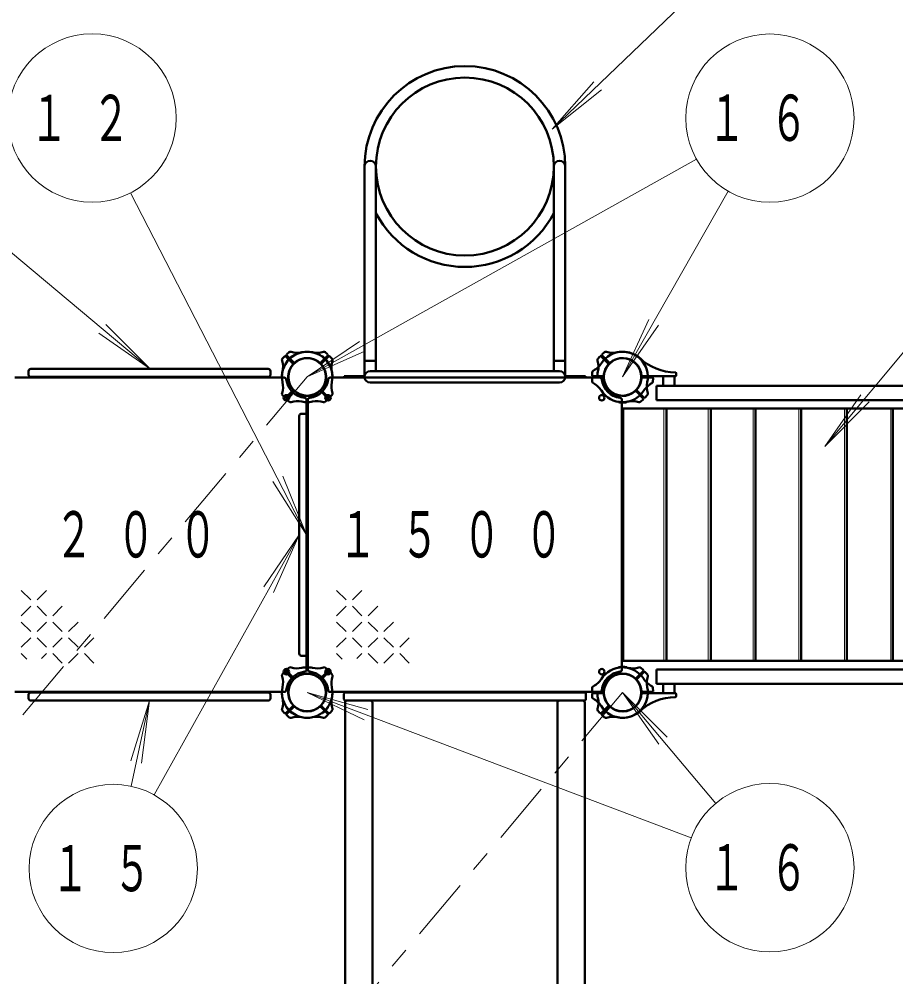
# Model space of a CAD drawing. Units: millimetres on the paper. Extents: x -385 to 0, y -594 to 267.
# Drawn here: x -270.76 to -229.07, y 131.25 to 176.76 of the extents above; entities that cross this region are included whole.
import ezdxf

# ---------------------------------------------------------------- set-up
doc = ezdxf.new("R2010")
doc.units = ezdxf.units.MM
doc.linetypes.add('USER2', pattern=[6, 3, -1, 1, -1])
doc.layers.add('LY_1', color=140, linetype='Continuous', lineweight=50)
doc.styles.add('ＭＳ ゴシック', font='')
doc.styles.get('ＭＳ ゴシック').set_extended_font_data('MS Gothic')

msp = doc.modelspace()

# ---------------------------------------------------------------- linework, layer by layer
at = {"layer": 'LY_1', "color": 7, "lineweight": 13}
for p, q in [((-237.917, 178.721), (-245.409, 171.53)), ((-245.409, 171.53), (-243.434, 173.788)), ((-245.409, 171.53), (-243.072, 173.411)), ((-238.549, 170.108), (-257.063, 159.758)), ((-275.606, 169.399), (-264.507, 160.13)), ((-221.991, 168.987), (-232.445, 156.449)), ((-265.46, 168.508), (-257.093, 152.258)), ((-237.037, 168.583), (-242.063, 159.758)), ((-264.507, 160.13), (-266.633, 162.246)), ((-242.063, 159.758), (-240.811, 162.484)), ((-242.063, 159.758), (-240.357, 162.225)), ((-264.507, 160.13), (-266.968, 161.845)), ((-257.063, 159.758), (-254.582, 161.444)), ((-257.063, 159.758), (-254.327, 160.988)), ((-232.445, 156.449), (-230.732, 158.912)), ((-232.445, 156.449), (-230.33, 158.577)), ((-240.094, 146.258), (-240.094, 158.258)), ((-237.989, 146.258), (-237.989, 158.258)), ((-235.852, 146.258), (-235.852, 158.258)), ((-233.689, 146.258), (-233.689, 158.258)), ((-231.508, 146.258), (-231.508, 158.258)), ((-229.314, 146.258), (-229.314, 158.258)), ((-257.093, 152.258), (-258.693, 154.795)), ((-257.093, 152.258), (-258.228, 155.034)), ((-264.336, 139.89), (-257.443, 152.258)), ((-257.443, 152.258), (-259.126, 149.775)), ((-257.443, 152.258), (-258.669, 149.52)), ((-270.211, 149.16), (-270.661, 149.61)), ((-269.461, 149.61), (-269.911, 149.16)), ((-255.211, 149.16), (-255.661, 149.61)), ((-254.461, 149.61), (-254.911, 149.16)), ((-270.211, 148.86), (-270.661, 148.41)), ((-269.461, 148.41), (-269.911, 148.86)), ((-268.711, 148.86), (-269.161, 148.41)), ((-255.211, 148.86), (-255.661, 148.41)), ((-254.461, 148.41), (-254.911, 148.86)), ((-253.711, 148.86), (-254.161, 148.41)), ((-270.211, 147.66), (-270.661, 148.11)), ((-269.461, 148.11), (-269.911, 147.66)), ((-268.711, 147.66), (-269.161, 148.11)), ((-267.961, 148.11), (-268.411, 147.66)), ((-255.211, 147.66), (-255.661, 148.11)), ((-254.461, 148.11), (-254.911, 147.66)), ((-253.711, 147.66), (-254.161, 148.11)), ((-252.961, 148.11), (-253.411, 147.66)), ((-270.211, 147.36), (-270.661, 146.91)), ((-269.461, 146.91), (-269.911, 147.36)), ((-268.711, 147.36), (-269.161, 146.91)), ((-267.961, 146.91), (-268.411, 147.36)), ((-267.211, 147.36), (-267.661, 146.91)), ((-255.211, 147.36), (-255.661, 146.91)), ((-254.461, 146.91), (-254.911, 147.36)), ((-253.711, 147.36), (-254.161, 146.91)), ((-252.961, 146.91), (-253.411, 147.36)), ((-252.211, 147.36), (-252.661, 146.91)), ((-270.394, 146.343), (-270.661, 146.61)), ((-269.461, 146.61), (-269.7, 146.37)), ((-268.711, 146.16), (-269.161, 146.61)), ((-267.961, 146.61), (-268.411, 146.16)), ((-267.211, 146.16), (-267.661, 146.61)), ((-255.394, 146.343), (-255.661, 146.61)), ((-254.461, 146.61), (-254.7, 146.37)), ((-253.711, 146.16), (-254.161, 146.61)), ((-252.961, 146.61), (-253.411, 146.16)), ((-252.211, 146.16), (-252.661, 146.61)), ((-257.063, 144.758), (-254.175, 143.945)), ((-257.063, 144.758), (-254.36, 143.456)), ((-238.799, 137.847), (-257.063, 144.758)), ((-242.063, 144.758), (-239.939, 142.639)), ((-242.063, 144.758), (-240.339, 142.303)), ((-237.633, 139.492), (-242.063, 144.758)), ((-264.563, 144.378), (-265.448, 141.511)), ((-265.441, 140.306), (-264.563, 144.378)), ((-264.563, 144.378), (-264.937, 141.401)), ((-255.163, 144.378), (-243.963, 144.378))]:
    msp.add_line(p, q, dxfattribs=at)
at = {"layer": 'LY_1'}
for p, q in [((-254.335, 169.758), (-254.335, 159.758)), ((-253.791, 169.758), (-253.791, 160.03)), ((-245.335, 169.758), (-245.335, 160.03)), ((-244.791, 169.758), (-244.791, 159.758)), ((-258.138, 160.732), (-258.245, 160.617)), ((-257.747, 160.399), (-258.08, 160.733)), ((-257.704, 160.442), (-258.038, 160.775)), ((-258.037, 160.833), (-257.922, 160.94)), ((-257.758, 160.736), (-257.76, 160.738)), ((-256.421, 160.442), (-256.088, 160.775)), ((-256.379, 160.399), (-256.046, 160.733)), ((-256.368, 160.736), (-256.365, 160.738)), ((-256.089, 160.833), (-256.204, 160.94)), ((-255.988, 160.732), (-255.881, 160.617)), ((-243.138, 160.732), (-243.245, 160.617)), ((-242.747, 160.399), (-243.08, 160.733)), ((-242.704, 160.442), (-243.038, 160.775)), ((-243.037, 160.833), (-242.922, 160.94)), ((-241.368, 160.736), (-241.365, 160.738)), ((-258.041, 160.453), (-258.043, 160.455)), ((-256.085, 160.453), (-256.082, 160.455)), ((-254.335, 160.518), (-253.791, 160.518)), ((-244.791, 160.518), (-245.335, 160.518)), ((-241.085, 160.453), (-241.082, 160.455)), ((-270.313, 160.038), (-270.313, 159.858)), ((-258.913, 160.138), (-270.213, 160.138)), ((-258.813, 160.038), (-258.813, 159.858)), ((-255.303, 159.79), (-254.333, 159.79)), ((-255.303, 159.79), (-255.303, 159.726)), ((-254.063, 160.03), (-249.563, 160.03)), ((-251.648, 160.03), (-249.563, 160.03)), ((-245.063, 160.03), (-249.563, 160.03)), ((-243.823, 159.79), (-244.793, 159.79)), ((-243.823, 159.79), (-243.823, 159.726)), ((-243.511, 159.829), (-243.506, 159.975)), ((-243, 159.788), (-243.471, 159.788)), ((-241.125, 159.788), (-239.554, 159.788)), ((-240.135, 159.788), (-240.135, 159.338)), ((-239.591, 159.788), (-239.591, 159.338)), ((-239.514, 159.83), (-239.519, 159.935)), ((-264.563, 159.728), (-270.97, 159.728)), ((-258.913, 159.758), (-270.213, 159.758)), ((-264.563, 159.728), (-258.155, 159.728)), ((-249.563, 159.728), (-255.97, 159.728)), ((-255.303, 159.726), (-254.333, 159.726)), ((-254.063, 159.486), (-249.563, 159.486)), ((-251.36, 159.486), (-249.563, 159.486)), ((-249.563, 159.728), (-243.155, 159.728)), ((-245.063, 159.486), (-249.563, 159.486)), ((-243.823, 159.726), (-244.793, 159.726)), ((-243.511, 159.686), (-243.506, 159.529)), ((-243, 159.728), (-243.471, 159.728)), ((-241.125, 159.728), (-240.654, 159.728)), ((-240.614, 159.686), (-240.619, 159.541)), ((-240.456, 159.338), (-213.67, 159.338)), ((-240.456, 158.658), (-240.456, 159.338)), ((-258.138, 158.784), (-258.237, 158.89)), ((-257.747, 159.116), (-258.08, 158.783)), ((-257.704, 159.074), (-258.038, 158.741)), ((-256.421, 159.074), (-256.088, 158.741)), ((-256.379, 159.116), (-256.046, 158.783)), ((-255.988, 158.784), (-255.889, 158.89)), ((-241.421, 159.074), (-241.088, 158.741)), ((-241.379, 159.116), (-241.046, 158.783)), ((-240.988, 158.784), (-240.889, 158.89)), ((-258.037, 158.683), (-257.93, 158.584)), ((-257.093, 152.258), (-257.093, 158.665)), ((-257.033, 152.258), (-257.033, 158.665)), ((-256.089, 158.683), (-256.195, 158.584)), ((-242.263, 158.575), (-242.263, 158.571)), ((-242.093, 152.258), (-242.093, 158.665)), ((-241.863, 158.575), (-241.863, 158.571)), ((-241.089, 158.683), (-241.195, 158.584)), ((-240.456, 158.658), (-213.67, 158.658)), ((-257.343, 158.008), (-257.163, 158.008)), ((-242.063, 158.258), (-241.943, 158.258)), ((-242.063, 158.258), (-212.063, 158.258)), ((-242.04, 146.258), (-242.04, 158.258)), ((-239.973, 146.258), (-239.973, 158.258)), ((-237.87, 146.258), (-237.87, 158.258)), ((-235.736, 146.258), (-235.736, 158.258)), ((-233.577, 146.258), (-233.577, 158.258)), ((-231.399, 146.258), (-231.399, 158.258)), ((-229.21, 146.258), (-229.21, 158.258)), ((-257.443, 157.908), (-257.443, 146.608)), ((-257.063, 157.908), (-257.063, 146.608)), ((-257.093, 152.258), (-257.093, 145.85)), ((-257.033, 152.258), (-257.033, 145.85)), ((-242.093, 152.258), (-242.093, 145.85)), ((-257.343, 146.508), (-257.163, 146.508)), ((-242.063, 146.258), (-241.943, 146.258)), ((-242.063, 146.258), (-212.063, 146.258)), ((-258.138, 145.732), (-258.237, 145.625)), ((-257.747, 145.399), (-258.08, 145.733)), ((-257.704, 145.442), (-258.038, 145.775)), ((-258.037, 145.833), (-257.93, 145.932)), ((-256.421, 145.442), (-256.088, 145.775)), ((-256.379, 145.399), (-256.046, 145.733)), ((-256.089, 145.833), (-256.195, 145.932)), ((-255.988, 145.732), (-255.889, 145.625)), ((-242.263, 145.941), (-242.263, 145.944)), ((-241.863, 145.941), (-241.863, 145.944)), ((-241.421, 145.442), (-241.088, 145.775)), ((-241.379, 145.399), (-241.046, 145.733)), ((-241.089, 145.833), (-241.195, 145.932)), ((-240.988, 145.732), (-240.889, 145.625)), ((-240.456, 145.178), (-240.456, 145.858)), ((-240.456, 145.858), (-213.67, 145.858)), ((-264.563, 144.788), (-270.97, 144.788)), ((-270.213, 144.758), (-258.913, 144.758)), ((-264.563, 144.788), (-258.155, 144.788)), ((-249.563, 144.788), (-255.97, 144.788)), ((-255.253, 144.758), (-243.873, 144.758)), ((-249.563, 144.788), (-243.155, 144.788)), ((-243.511, 144.829), (-243.506, 144.986)), ((-243, 144.788), (-243.471, 144.788)), ((-241.125, 144.788), (-240.654, 144.788)), ((-240.614, 144.829), (-240.619, 144.975)), ((-240.456, 145.178), (-213.67, 145.178)), ((-240.135, 144.728), (-240.135, 145.178)), ((-239.591, 144.728), (-239.591, 145.178)), ((-270.313, 144.478), (-270.313, 144.658)), ((-270.213, 144.378), (-258.913, 144.378)), ((-258.813, 144.478), (-258.813, 144.658)), ((-255.313, 144.438), (-255.313, 144.698)), ((-255.253, 144.378), (-243.873, 144.378)), ((-243.813, 144.438), (-243.813, 144.698)), ((-243.511, 144.686), (-243.506, 144.541)), ((-243, 144.728), (-243.471, 144.728)), ((-241.125, 144.728), (-239.554, 144.728)), ((-239.514, 144.686), (-239.519, 144.581)), ((-258.138, 143.784), (-258.245, 143.899)), ((-257.747, 144.116), (-258.08, 143.783)), ((-258.041, 144.063), (-258.043, 144.06)), ((-257.704, 144.074), (-258.038, 143.741)), ((-256.421, 144.074), (-256.088, 143.741)), ((-256.379, 144.116), (-256.046, 143.783)), ((-256.085, 144.063), (-256.082, 144.06)), ((-255.988, 143.784), (-255.881, 143.899)), ((-255.263, 83.028), (-255.263, 144.278)), ((-253.963, 83.028), (-253.963, 144.278)), ((-245.163, 83.028), (-245.163, 144.278)), ((-243.863, 83.028), (-243.863, 144.278)), ((-243.138, 143.784), (-243.245, 143.899)), ((-242.747, 144.116), (-243.08, 143.783)), ((-242.704, 144.074), (-243.038, 143.741)), ((-241.085, 144.063), (-241.082, 144.06)), ((-258.037, 143.683), (-257.922, 143.576)), ((-257.758, 143.78), (-257.76, 143.777)), ((-256.368, 143.78), (-256.365, 143.777)), ((-256.089, 143.683), (-256.204, 143.576)), ((-243.037, 143.683), (-242.922, 143.576)), ((-241.368, 143.78), (-241.365, 143.777))]:
    msp.add_line(p, q, dxfattribs=at)
at = {"layer": 'LY_1', "color": 7, "linetype": 'USER2', "lineweight": 13}
for p, q in [((-257.063, 159.758), (-286.401, 124.922)), ((-242.063, 144.758), (-271.401, 109.922))]:
    msp.add_line(p, q, dxfattribs=at)
at = {"layer": 'LY_1', "color": 7, "lineweight": 13}
for centre in [(-267.291, 172.064), (-235.058, 172.059), (-266.284, 136.396), (-235.058, 136.432)]:
    msp.add_circle(centre, 4, dxfattribs=at)
at = {"layer": 'LY_1'}
for centre, radius in [((-249.563, 169.758), 4.228), ((-257.063, 159.758), 0.891), ((-242.063, 159.758), 0.891), ((-258.053, 158.768), 0.13), ((-256.073, 158.768), 0.13), ((-243.053, 158.768), 0.13), ((-258.053, 145.748), 0.13), ((-256.073, 145.748), 0.13), ((-243.053, 145.748), 0.13), ((-257.063, 144.758), 0.891), ((-242.063, 144.758), 0.891)]:
    msp.add_circle(centre, radius, dxfattribs=at)
for centre, radius, start, end in [((-249.563, 169.758), 4.772, 0, 180), ((-254.063, 169.758), 0.272, 0, 180), ((-245.063, 169.758), 0.272, 0, 180), ((-249.563, 169.758), 4.772, 207.625, 332.375), ((-258.108, 160.704), 0.04, 45, 137), ((-258.009, 160.803), 0.04, 133, 225), ((-257.862, 160.859), 0.1, 72.4588, 133), ((-257.063, 159.758), 1.22, 126.3731, 135), ((-257.063, 159.758), 1.2, 77.7272, 135), ((-257.53, 161.907), 1, 252.4588, 282.2728), ((-257.774, 160.724), 0.02, 45, 126.3731), ((-257.063, 159.758), 1.2, 45, 102.2728), ((-256.595, 161.907), 1, 257.7272, 287.5412), ((-256.351, 160.724), 0.02, 53.6269, 135), ((-257.063, 159.758), 1.22, 45, 53.6269), ((-256.264, 160.859), 0.1, 47, 107.5412), ((-256.116, 160.803), 0.04, 315, 47), ((-256.017, 160.704), 0.04, 43, 135), ((-243.108, 160.704), 0.04, 45, 137), ((-242.063, 159.758), 1.2, 90, 147.2728), ((-243.009, 160.803), 0.04, 133, 225), ((-242.862, 160.859), 0.1, 72.4588, 133), ((-242.53, 161.907), 1, 252.4588, 282.2728), ((-242.063, 159.758), 1.2, 45, 102.2728), ((-242.063, 159.758), 1.2, 47.7828, 90), ((-241.351, 160.724), 0.02, 53.6269, 135), ((-242.063, 159.758), 1.22, 45, 53.6269), ((-258.164, 160.557), 0.1, 137, 197.5412), ((-257.063, 159.758), 1.2, 135, 192.2728), ((-259.212, 160.225), 1, 347.7272, 17.5412), ((-258.029, 160.469), 0.02, 143.6269, 225), ((-257.063, 159.758), 1.22, 135, 143.6269), ((-257.063, 159.758), 0.9, 135, 220.7293), ((-257.063, 159.758), 0.9, 139.2707, 225), ((-257.775, 160.371), 0.04, 319.2707, 45), ((-257.676, 160.47), 0.04, 225, 310.7293), ((-257.063, 159.758), 0.9, 49.2707, 135), ((-257.063, 159.758), 0.9, 45, 130.7293), ((-256.449, 160.47), 0.04, 229.2707, 315), ((-257.063, 159.758), 0.9, 319.2707, 45), ((-257.063, 159.758), 0.9, 315, 40.7293), ((-256.35, 160.371), 0.04, 135, 220.7293), ((-257.063, 159.758), 1.2, 347.7272, 45), ((-257.063, 159.758), 1.22, 36.3731, 45), ((-256.097, 160.469), 0.02, 315, 36.3731), ((-254.913, 160.225), 1, 162.4588, 192.2728), ((-255.962, 160.557), 0.1, 342.4588, 43), ((-243.914, 160.947), 1, 297.4588, 327.2728), ((-243.164, 160.557), 0.1, 137, 197.5412), ((-244.212, 160.225), 1, 347.7272, 17.5412), ((-242.063, 159.758), 0.9, 139.2707, 225), ((-242.063, 159.758), 0.9, 90, 175.7293), ((-242.775, 160.371), 0.04, 319.2707, 45), ((-242.676, 160.47), 0.04, 225, 310.7293), ((-242.063, 159.758), 0.9, 45, 130.7293), ((-242.063, 159.758), 0.9, 4.2707, 90), ((-242.063, 159.758), 0.9, 319.2707, 45), ((-239.509, 162.572), 2.6, 227.7828, 268.9158), ((-242.063, 159.758), 1.2, 347.7272, 45), ((-242.063, 159.758), 1.22, 36.3731, 45), ((-241.097, 160.469), 0.02, 315, 36.3731), ((-270.213, 160.038), 0.1, 90, 180), ((-270.213, 159.858), 0.1, 180, 270), ((-258.913, 160.038), 0.1, 0, 90), ((-258.913, 159.858), 0.1, 270, 0), ((-257.063, 159.758), 1.2, 167.7272, 181.4325), ((-257.063, 159.758), 1.2, 358.5675, 12.2728), ((-254.063, 159.758), 0.272, 90, 270), ((-245.063, 159.758), 0.272, 270, 90), ((-243.471, 159.828), 0.04, 178, 270), ((-243.406, 159.971), 0.1, 117.4588, 178), ((-243.406, 159.971), 0.1, 117.4588, 178), ((-242.063, 159.758), 1.2, 167.7272, 181.4325), ((-243, 159.828), 0.04, 270, 355.7293), ((-241.125, 159.828), 0.04, 184.2707, 270), ((-239.559, 159.933), 0.04, 3, 88.9159), ((-239.554, 159.828), 0.04, 270, 3), ((-259.212, 159.29), 1, 342.4588, 12.2728), ((-258.155, 159.628), 0.1, 6.7872, 90), ((-257.063, 159.758), 1, 186.7872, 263.2128), ((-257.063, 159.758), 1, 276.7872, 353.2128), ((-255.97, 159.628), 0.1, 90, 173.2128), ((-254.913, 159.29), 1, 167.7272, 197.5412), ((-243.471, 159.688), 0.04, 90, 182), ((-243.406, 159.544), 0.1, 182, 242.5412), ((-243.914, 158.568), 1, 32.7272, 62.5412), ((-243.155, 159.628), 0.1, 6.7872, 90), ((-242.063, 159.758), 1, 186.7872, 263.2128), ((-243, 159.688), 0.04, 4.2707, 90), ((-242.063, 159.758), 0.9, 184.2707, 270), ((-242.063, 159.758), 0.9, 270, 355.7293), ((-241.125, 159.688), 0.04, 90, 175.7293), ((-240.212, 158.568), 1, 117.4588, 147.2728), ((-239.913, 159.29), 1, 167.7272, 197.5412), ((-240.719, 159.544), 0.1, 297.4588, 358), ((-240.654, 159.688), 0.04, 358, 90), ((-258.164, 158.959), 0.1, 162.4588, 223), ((-257.775, 159.144), 0.04, 315, 40.7293), ((-257.676, 159.045), 0.04, 49.2707, 135), ((-257.063, 159.758), 0.9, 225, 310.7293), ((-257.063, 159.758), 0.9, 229.2707, 315), ((-256.449, 159.045), 0.04, 45, 130.7293), ((-256.35, 159.144), 0.04, 139.2707, 225), ((-255.962, 158.959), 0.1, 317, 17.5412), ((-242.063, 159.758), 1.2, 212.7272, 270), ((-242.063, 159.758), 0.9, 225, 310.7293), ((-242.063, 159.758), 1.2, 270, 327.2728), ((-241.449, 159.045), 0.04, 45, 130.7293), ((-241.35, 159.144), 0.04, 139.2707, 225), ((-240.962, 158.959), 0.1, 317, 17.5412), ((-258.108, 158.811), 0.04, 223, 315), ((-258.009, 158.712), 0.04, 135, 227), ((-257.862, 158.657), 0.1, 227, 287.5412), ((-257.53, 157.608), 1, 77.7272, 107.5412), ((-257.063, 159.758), 1.2, 257.7272, 271.4325), ((-257.193, 158.665), 0.1, 0, 83.2128), ((-257.063, 159.758), 1.2, 268.5675, 282.2728), ((-256.933, 158.665), 0.1, 96.7872, 180), ((-256.595, 157.608), 1, 72.4588, 102.2728), ((-256.264, 158.657), 0.1, 252.4588, 313), ((-256.116, 158.712), 0.04, 313, 45), ((-256.017, 158.811), 0.04, 225, 317), ((-242.243, 158.571), 0.02, 180, 261.3731), ((-242.063, 159.758), 1.22, 261.3731, 270), ((-242.193, 158.665), 0.1, 0, 83.2128), ((-242.063, 159.758), 1.2, 268.5675, 282.2728), ((-242.063, 159.758), 1.22, 270, 278.6269), ((-241.883, 158.571), 0.02, 278.6269, 0), ((-241.595, 157.608), 1, 72.4588, 102.2728), ((-241.264, 158.657), 0.1, 252.4588, 313), ((-241.116, 158.712), 0.04, 313, 45), ((-241.017, 158.811), 0.04, 225, 317), ((-257.343, 157.908), 0.1, 90, 180), ((-257.163, 157.908), 0.1, 0, 90), ((-257.343, 146.608), 0.1, 180, 270), ((-257.163, 146.608), 0.1, 270, 0), ((-258.108, 145.704), 0.04, 45, 137), ((-257.063, 144.758), 1, 96.7872, 173.2128), ((-258.009, 145.803), 0.04, 133, 225), ((-257.862, 145.859), 0.1, 72.4588, 133), ((-257.53, 146.907), 1, 252.4588, 282.2728), ((-257.063, 144.758), 0.9, 49.2707, 135), ((-257.063, 144.758), 0.9, 45, 130.7293), ((-257.063, 144.758), 1.2, 88.5675, 102.2728), ((-257.193, 145.85), 0.1, 276.7872, 0), ((-257.063, 144.758), 1.2, 77.7272, 91.4325), ((-256.933, 145.85), 0.1, 180, 263.2128), ((-257.063, 144.758), 1, 6.7872, 83.2128), ((-256.595, 146.907), 1, 257.7272, 287.5412), ((-256.264, 145.859), 0.1, 47, 107.5412), ((-256.116, 145.803), 0.04, 315, 47), ((-256.017, 145.704), 0.04, 43, 135), ((-242.063, 144.758), 1.2, 90, 147.2728), ((-242.063, 144.758), 1, 96.7872, 173.2128), ((-242.063, 144.758), 0.9, 90, 175.7293), ((-242.063, 144.758), 0.9, 49.2707, 135), ((-242.243, 145.944), 0.02, 98.6269, 180), ((-242.063, 144.758), 1.22, 90, 98.6269), ((-242.193, 145.85), 0.1, 276.7872, 0), ((-242.063, 144.758), 1.2, 77.7272, 91.4325), ((-242.063, 144.758), 1.22, 81.3731, 90), ((-242.063, 144.758), 1.2, 32.7272, 90), ((-242.063, 144.758), 0.9, 4.2707, 90), ((-241.883, 145.944), 0.02, 0, 81.3731), ((-241.595, 146.907), 1, 257.7272, 287.5412), ((-241.264, 145.859), 0.1, 47, 107.5412), ((-241.116, 145.803), 0.04, 315, 47), ((-241.017, 145.704), 0.04, 43, 135), ((-258.164, 145.557), 0.1, 137, 197.5412), ((-259.212, 145.225), 1, 347.7272, 17.5412), ((-257.063, 144.758), 0.9, 135, 220.7293), ((-257.063, 144.758), 0.9, 139.2707, 225), ((-257.775, 145.371), 0.04, 319.2707, 45), ((-257.676, 145.47), 0.04, 225, 310.7293), ((-256.449, 145.47), 0.04, 229.2707, 315), ((-257.063, 144.758), 0.9, 319.2707, 45), ((-257.063, 144.758), 0.9, 315, 40.7293), ((-256.35, 145.371), 0.04, 135, 220.7293), ((-254.913, 145.225), 1, 162.4588, 192.2728), ((-255.962, 145.557), 0.1, 342.4588, 43), ((-243.914, 145.947), 1, 297.4588, 327.2728), ((-242.063, 144.758), 0.9, 135, 220.7293), ((-241.449, 145.47), 0.04, 229.2707, 315), ((-242.063, 144.758), 0.9, 315, 40.7293), ((-241.35, 145.371), 0.04, 135, 220.7293), ((-240.212, 145.947), 1, 212.7272, 242.5412), ((-239.913, 145.225), 1, 162.4588, 192.2728), ((-240.962, 145.557), 0.1, 342.4588, 43), ((-270.213, 144.658), 0.1, 90, 180), ((-258.913, 144.658), 0.1, 0, 90), ((-257.063, 144.758), 1.2, 167.7272, 225), ((-257.063, 144.758), 1.2, 178.5675, 192.2728), ((-258.155, 144.888), 0.1, 270, 353.2128), ((-257.063, 144.758), 1.2, 315, 12.2728), ((-255.97, 144.888), 0.1, 186.7872, 270), ((-257.063, 144.758), 1.2, 347.7272, 1.4325), ((-255.253, 144.698), 0.06, 90, 180), ((-243.873, 144.698), 0.06, 0, 90), ((-243.471, 144.828), 0.04, 178, 270), ((-243.406, 144.971), 0.1, 117.4588, 178), ((-242.063, 144.758), 1.2, 178.5675, 192.2728), ((-243.155, 144.888), 0.1, 270, 353.2128), ((-243, 144.828), 0.04, 270, 355.7293), ((-242.063, 144.758), 1.2, 315, 12.2728), ((-241.125, 144.828), 0.04, 184.2707, 270), ((-240.719, 144.971), 0.1, 2, 62.5412), ((-240.654, 144.828), 0.04, 270, 2), ((-270.213, 144.478), 0.1, 180, 270), ((-258.913, 144.478), 0.1, 270, 0), ((-259.212, 144.29), 1, 342.4588, 12.2728), ((-254.913, 144.29), 1, 167.7272, 197.5412), ((-255.253, 144.438), 0.06, 180, 270), ((-255.163, 144.278), 0.1, 90, 180), ((-254.063, 144.278), 0.1, 0, 90), ((-245.063, 144.278), 0.1, 90, 180), ((-243.963, 144.278), 0.1, 0, 90), ((-243.873, 144.438), 0.06, 270, 0), ((-243.471, 144.688), 0.04, 90, 182), ((-243.406, 144.544), 0.1, 182, 242.5412), ((-243.406, 144.544), 0.1, 182, 242.5412), ((-243.914, 143.568), 1, 32.7272, 62.5412), ((-244.212, 144.29), 1, 342.4588, 12.2728), ((-243, 144.688), 0.04, 4.2707, 90), ((-242.063, 144.758), 0.9, 184.2707, 270), ((-242.063, 144.758), 0.9, 270, 355.7293), ((-239.509, 141.943), 2.6, 91.0841, 132.2172), ((-241.125, 144.688), 0.04, 90, 175.7293), ((-239.559, 144.583), 0.04, 271.0842, 357), ((-239.554, 144.688), 0.04, 357, 90), ((-258.164, 143.959), 0.1, 162.4588, 223), ((-258.029, 144.046), 0.02, 135, 216.3731), ((-257.063, 144.758), 1.22, 216.3731, 225), ((-257.063, 144.758), 1.22, 225, 233.6269), ((-257.063, 144.758), 1.2, 225, 282.2728), ((-257.775, 144.144), 0.04, 315, 40.7293), ((-257.676, 144.045), 0.04, 49.2707, 135), ((-257.063, 144.758), 0.9, 225, 310.7293), ((-257.063, 144.758), 0.9, 229.2707, 315), ((-257.063, 144.758), 1.2, 257.7272, 315), ((-256.449, 144.045), 0.04, 45, 130.7293), ((-256.35, 144.144), 0.04, 139.2707, 225), ((-257.063, 144.758), 1.22, 306.3731, 315), ((-257.063, 144.758), 1.22, 315, 323.6269), ((-256.097, 144.046), 0.02, 323.6269, 45), ((-255.962, 143.959), 0.1, 317, 17.5412), ((-243.164, 143.959), 0.1, 162.4588, 223), ((-242.063, 144.758), 1.2, 212.7272, 270), ((-242.775, 144.144), 0.04, 315, 40.7293), ((-242.676, 144.045), 0.04, 49.2707, 135), ((-242.063, 144.758), 0.9, 229.2707, 315), ((-242.063, 144.758), 1.2, 257.7272, 315), ((-242.063, 144.758), 1.2, 270, 312.2172), ((-242.063, 144.758), 1.22, 306.3731, 315), ((-242.063, 144.758), 1.22, 315, 323.6269), ((-241.097, 144.046), 0.02, 323.6269, 45), ((-258.108, 143.811), 0.04, 223, 315), ((-258.009, 143.712), 0.04, 135, 227), ((-257.862, 143.657), 0.1, 227, 287.5412), ((-257.53, 142.608), 1, 77.7272, 107.5412), ((-257.774, 143.792), 0.02, 233.6269, 315), ((-256.595, 142.608), 1, 72.4588, 102.2728), ((-256.351, 143.792), 0.02, 225, 306.3731), ((-256.264, 143.657), 0.1, 252.4588, 313), ((-256.116, 143.712), 0.04, 313, 45), ((-256.017, 143.811), 0.04, 225, 317), ((-243.108, 143.811), 0.04, 223, 315), ((-243.009, 143.712), 0.04, 135, 227), ((-242.862, 143.657), 0.1, 227, 287.5412), ((-242.53, 142.608), 1, 77.7272, 107.5412), ((-241.351, 143.792), 0.02, 225, 306.3731)]:
    msp.add_arc(centre, radius, start, end, dxfattribs=at)

# ---------------------------------------------------------------- texts
at = {"layer": 'LY_1', "color": 7, "char_height": 2.199, "style": 'ＭＳ ゴシック'}
for s, insert, attachment_point in [('\\T1.64;\\W0.6;１２', (-267.291, 172.064), 5), ('\\T1.64;\\W0.6;１６', (-235.058, 172.059), 5), ('\\T1.64;\\W0.6;２００', (-269.063, 152.258), 4), ('\\T1.64;\\W0.6;１５００', (-255.563, 152.258), 4), ('\\T1.64;\\W0.6;１５', (-266.284, 136.396), 5), ('\\T1.64;\\W0.6;１６', (-235.058, 136.432), 5)]:
    msp.add_mtext(s, dxfattribs=dict(at, insert=insert, attachment_point=attachment_point))

doc.saveas('drawing.dxf')
